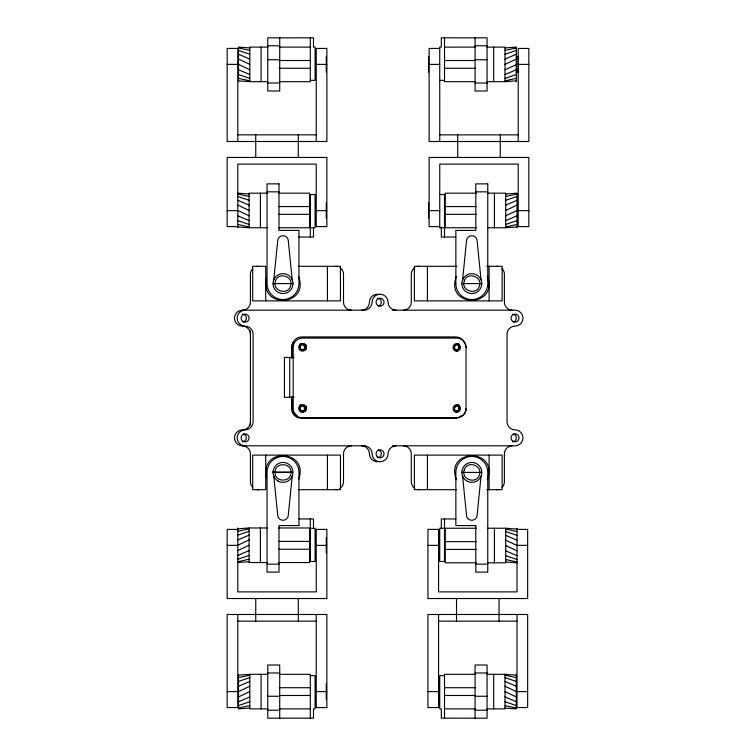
<?xml version="1.0" encoding="UTF-8"?>
<svg xmlns="http://www.w3.org/2000/svg" width="756" height="756" viewBox="0 0 756 756"><rect width="100%" height="100%" fill="white"/><g stroke="black" fill="none" stroke-linecap="round" stroke-linejoin="round"><path stroke-width="1.13" d="M255.745 621.139L255.745 598.535M255.745 157.456L255.745 134.851M298.289 621.139L298.289 598.535M298.289 157.456L298.289 134.851M456.52 621.139L456.52 598.535M499.064 621.139L499.064 598.535M273.785 279.777L277.688 241.041A5.32 5.32 0 0 1 282.999 235.721A5.32 5.32 0 0 1 288.32 241.041L292.213 279.777M292.213 476.214L288.32 514.949A5.32 5.32 0 0 1 282.999 520.27A5.32 5.32 0 0 1 277.688 514.949L273.785 476.214M462.596 279.786L466.49 241.051A5.32 5.32 0 0 1 471.81 235.73A5.32 5.32 0 0 1 477.13 241.051L481.024 279.786M481.024 476.214L477.13 514.949A5.32 5.32 0 0 1 471.81 520.27A5.32 5.32 0 0 1 466.49 514.949L462.596 476.214M266.566 278.246C259.166 309.525 310.083 306.161 298.459 276.327M275.023 472.396C274.683 462.171 291.325 462.171 290.984 472.396C291.325 482.63 274.683 482.63 275.023 472.396L290.984 472.396M298.459 479.663C310.083 449.829 259.166 446.465 266.566 477.745M456.35 276.327C444.471 308.117 499.149 308.117 487.27 276.327M487.27 479.663C499.149 447.873 444.471 447.873 456.35 479.663M505.008 64.392L516.31 59.053M505.008 69.732L518.304 63.778M505.717 210.461L517.019 205.122M505.717 215.8L517.019 210.461M237.8 545.265L249.093 539.916M237.8 550.604L249.093 545.265M238.499 691.598L249.801 686.259M238.499 696.938L249.801 691.598M505.008 59.053L516.31 54.234M505.008 74.551L516.31 69.732M505.717 205.122L517.019 200.302M505.717 220.62L517.019 215.8M237.8 539.916L249.093 535.106M237.8 555.424L249.093 550.604M238.499 686.259L249.801 681.439M238.499 701.757L249.801 696.938M505.008 54.234L516.31 50.406M505.008 78.378L516.31 74.551M505.717 200.302L517.019 196.475M505.717 224.447L517.019 220.62M237.8 535.106L249.093 531.279M237.8 559.242L249.093 555.424M238.499 681.439L249.801 677.612M238.499 705.584L249.801 701.757M516.31 66.859L518.304 66.244M516.31 61.926L518.304 61.368M516.31 69.079L518.304 68.522M516.31 59.705L518.588 59.195M516.31 70.847L518.588 70.346M505.008 50.406L516.31 47.949M505.008 80.835L516.31 78.378M505.717 196.475L517.019 194.027M505.717 226.904L517.019 224.447M237.8 531.279L249.093 528.822M237.8 561.699L249.093 559.242M238.499 677.612L249.801 675.155M238.499 708.041L249.801 705.584M516.31 57.938L518.588 57.617M516.31 71.981L518.588 71.659M364.108 310.187C368.38 310.253 372.15 306.473 372.084 302.211A7.976 7.976 0 0 1 380.07 294.226A7.976 7.976 0 0 1 388.045 302.211C387.979 306.473 391.759 310.243 396.021 310.187M396.021 445.804C391.759 445.747 387.979 449.518 388.045 453.78A7.976 7.976 0 0 1 380.07 461.765A7.976 7.976 0 0 1 372.084 453.78C372.15 449.518 368.38 445.738 364.108 445.804M505.008 47.949L516.31 47.108L516.31 81.676M487.062 81.676L505.008 81.676L516.31 80.835M505.717 194.027L517.019 193.177L517.019 227.745M487.762 227.745L505.717 227.745L517.019 226.904M237.8 528.822L249.093 527.981L267.048 527.981M237.8 562.549L249.093 561.699M238.499 675.155L249.801 674.314L267.756 674.314M249.801 708.041L238.499 708.882L238.499 674.314M516.31 56.804L518.588 56.691M516.31 72.368L518.588 72.255M267.756 45.785L279.72 45.776M475.089 45.776L487.062 45.785M267.756 47.108L249.801 47.108L249.801 81.676L267.756 81.676M279.257 47.108L310.3 47.118M444.509 47.118L475.562 47.108M487.062 47.108L505.008 47.108L505.008 81.676M439.756 48.441L429.125 48.441L429.125 141.514L528.841 141.514L528.841 48.441L518.21 48.441L518.21 141.514M267.756 59.743L279.72 59.733M475.089 59.733L487.062 59.743M279.257 60.508L310.3 60.508M444.509 60.508L475.562 60.508M227.159 64.383L237.8 64.383M316.244 64.383L326.885 64.383M429.125 64.392L439.756 64.392M518.21 64.392L528.841 64.392M279.257 68.276L310.3 68.276M444.509 68.276L475.562 68.276M310.3 80.344L315.091 80.344L315.091 47.108L313.494 47.108L313.494 37.838L267.756 37.809L267.756 90.994L279.72 90.994L279.72 37.8M439.727 80.344L444.509 80.344M279.257 81.676L310.3 81.676L310.3 37.8M475.562 81.676L444.509 81.676L444.509 37.8M267.756 83.018L279.72 83.009M475.089 83.009L487.062 83.018M237.8 134.851L316.244 134.851M439.756 134.861L518.21 134.861M267.048 191.844L279.011 191.844M475.798 191.854L487.762 191.854M267.048 193.177L249.093 193.177L249.093 227.745L267.048 227.745M278.548 193.177L309.591 193.177L309.591 227.745M476.261 193.177L445.218 193.177L445.218 227.745M487.762 193.177L505.717 193.177L505.717 227.745M439.727 194.509L444.509 194.509L444.509 237.063M278.548 206.577L309.591 206.577M445.218 206.577L476.261 206.577M227.159 210.641L237.8 210.641M316.244 210.641L326.875 210.641M429.125 210.65L439.756 210.65M518.21 210.65L528.841 210.65M278.548 214.345L309.591 214.345M445.218 214.345L476.261 214.345M237.8 226.602L227.159 226.602L227.159 157.456L326.875 157.456L326.875 226.602L316.244 226.602L316.244 164.109L237.8 164.109L237.8 227.745M439.756 226.611L429.125 226.611L429.125 157.465L528.841 157.465L528.841 226.611L518.21 226.611L518.21 164.118L439.756 164.118L439.727 227.745L476.261 227.745M278.548 227.745L315.091 227.745L315.091 194.509L310.3 194.509L310.3 237.053M298.96 237.053L313.494 237.015L313.494 227.745M455.859 237.063L441.315 237.015L441.315 227.745M298.195 266.31L340.446 266.31L340.446 300.879L252.684 300.879L252.684 266.31L265.715 266.31L265.715 300.879M456.615 266.31L414.373 266.31L414.373 300.879L502.126 300.879L502.126 266.31L486.769 266.31M273.029 283.594L292.978 283.594A9.97 9.97 0 0 0 278.019 274.957A9.97 9.97 0 0 0 278.019 292.232A9.97 9.97 0 0 0 292.978 283.594M461.84 283.594L481.78 283.594A9.97 9.97 0 0 1 466.821 292.241A9.97 9.97 0 0 1 466.821 274.967A9.97 9.97 0 0 1 481.78 283.604M250.425 334.114A7.976 7.976 0 0 0 242.449 326.138A7.976 7.976 0 0 1 234.473 318.163A7.976 7.976 0 0 1 242.449 310.187L364.77 310.187M392.364 310.187L515.025 310.187A7.976 7.976 0 0 1 523.001 318.163A7.976 7.976 0 0 1 515.025 326.138C510.754 326.072 506.983 329.852 507.04 334.114L507.04 421.876C506.983 426.138 510.754 429.918 515.025 429.852A7.976 7.976 0 0 1 523.001 437.828A7.976 7.976 0 0 1 515.025 445.804L392.364 445.804M294.008 357.427L284.436 357.427L284.436 397.316L294.008 397.316M250.425 421.886A7.976 7.976 0 0 1 242.449 429.862A7.976 7.976 0 0 0 234.473 437.837A7.976 7.976 0 0 0 242.449 445.813L364.77 445.804M272.236 472.131L292.175 472.131M461.84 472.396L481.78 472.396A9.97 9.97 0 0 0 466.821 463.759A9.97 9.97 0 0 0 466.821 481.033A9.97 9.97 0 0 0 481.78 472.396M298.195 489.68L340.446 489.68L340.446 455.112L252.684 455.112L252.684 489.68L265.715 489.68L265.715 455.112M456.615 489.68L414.373 489.68L414.373 455.112L502.126 455.112L502.126 489.68L486.769 489.68M298.96 518.937L313.494 518.975L313.494 528.246M455.859 518.937L441.315 518.975L441.315 528.246M278.548 527.981L309.591 527.981L309.591 562.549L278.548 562.549M310.3 528.246L315.091 528.246L315.091 561.481L310.3 561.481L310.3 518.937M476.261 528.246L439.727 528.246L439.727 561.481L444.509 561.481L444.509 518.937M487.762 528.246L505.717 528.246L517.019 529.087M237.79 529.389L227.159 529.389L227.159 598.535L326.875 598.535L326.875 529.389L316.244 529.389L316.244 591.882L237.79 591.882L237.8 527.981M517.019 529.389L527.65 529.389L527.65 598.535L427.934 598.535L427.934 529.389L438.565 529.389L438.565 591.882L517.019 591.882L517.019 528.246M278.548 541.381L309.591 541.381M445.218 541.646L476.261 541.646M227.159 545.35L237.79 545.35M316.244 545.35L326.875 545.35M427.934 545.35L438.565 545.35M517.019 545.35L527.65 545.35M278.548 549.253L309.591 549.253M445.218 549.414L476.261 549.414M267.048 562.549L249.093 562.549L249.093 527.981M476.261 562.814L445.218 562.814L445.218 528.246M487.762 562.814L505.717 562.814L505.717 528.246M267.048 564.146L279.011 564.146M475.798 564.146L487.762 564.146M237.79 621.139L316.244 621.139M438.565 621.139L517.019 621.139M267.756 672.982L279.72 672.991M475.089 672.982L487.062 672.991M279.257 674.314L310.3 674.314L310.3 718.2M475.562 674.314L444.509 674.314L444.509 718.2M487.062 674.314L505.008 674.314L516.31 675.155M310.3 675.647L315.091 675.647L315.091 708.882L313.494 708.882L313.494 718.153L267.756 718.191L267.756 665.006L279.72 665.015L279.72 718.2M444.509 675.647L439.727 675.647L439.727 708.882L441.315 708.882L441.315 718.153L487.062 718.2L487.062 665.006L475.089 665.015L475.089 718.2M279.257 687.714L310.3 687.714M444.509 687.714L475.562 687.714M227.159 691.608L237.79 691.608M316.244 691.608L326.875 691.608M427.934 691.608L438.565 691.608M517.019 691.608L527.65 691.608M279.257 695.482L310.3 695.482M444.509 695.482L475.562 695.482M267.756 696.257L279.72 696.267M475.089 696.267L487.062 696.257M267.756 708.882L249.801 708.882L249.801 674.314M279.257 708.882L310.3 708.882M444.509 708.892L475.562 708.882M487.062 708.882L505.008 708.882L505.008 674.314M267.756 710.215L279.72 710.224M475.089 710.224L487.062 710.215M249.801 47.949L238.499 47.108L238.499 81.676M238.499 80.835L249.801 81.676M237.8 193.177L249.093 194.027M237.8 226.904L249.093 227.745M505.717 561.963L517.019 562.814M505.008 708.041L516.31 708.882L516.31 674.314M258.325 489.68L256.851 489.529A7.976 7.976 0 0 0 258.401 489.68M238.499 47.949L249.801 50.406M238.499 78.378L249.801 80.835M237.8 194.027L249.093 196.475M237.8 224.447L249.093 226.904M505.717 529.087L517.019 531.544M505.717 559.516L517.019 561.963M505.008 675.155L516.31 677.612M505.008 705.584L516.31 708.041M238.499 50.406L249.801 54.234M238.499 74.551L249.801 78.378M237.8 196.475L249.093 200.302M237.8 220.62L249.093 224.447M505.717 531.544L517.019 535.371M505.717 555.688L517.019 559.516M505.008 677.612L516.31 681.439M505.008 701.757L516.31 705.584M238.499 54.234L249.801 59.053M238.499 69.732L249.801 74.551M237.8 200.302L249.093 205.122M237.8 215.8L249.093 220.62M505.717 535.371L517.019 540.19M505.717 550.869L517.019 555.688M505.008 681.439L516.31 686.259M505.008 696.938L516.31 701.757M238.499 59.053L249.801 64.392M238.499 64.392L249.801 69.732M237.8 205.122L249.093 210.461M237.8 210.461L249.093 215.8M505.717 540.19L517.019 545.53M505.717 545.53L517.019 550.869M505.008 686.259L516.31 691.598M505.008 691.598L516.31 696.938M517.019 614.486L517.019 707.559L527.65 707.559L527.65 614.486L427.934 614.486L427.934 707.559L438.565 707.559L438.565 614.486M500.255 134.861L500.255 157.465M494.415 193.177L494.415 227.745M494.415 528.246L494.415 562.814M493.706 47.108L493.706 81.676M493.706 674.314L493.706 708.882M489.094 266.31L489.094 300.879M489.094 455.112L489.094 489.68M475.089 37.8L475.089 90.994L487.062 90.994L487.062 37.8L441.315 37.838L441.315 47.108L439.727 47.108L439.756 141.514M457.711 134.861L457.711 157.465M428.558 56.7L428.558 72.085M428.558 202.769L428.558 218.153M427.405 266.31L427.405 300.879M427.405 455.112L427.405 489.68M327.414 266.31L327.414 300.879M327.414 455.112L327.414 489.68M326.261 56.7L326.261 72.085M326.261 202.769L326.261 218.153M326.261 537.837L326.261 553.222M326.261 683.906L326.261 699.291M316.244 141.504L316.244 48.431L326.885 48.431L326.885 141.504L227.159 141.504L227.159 48.431L237.8 48.431L237.8 141.504M316.244 614.486L316.244 707.559L326.875 707.559L326.875 614.486L227.159 614.486L227.159 707.559L237.79 707.559L237.79 614.486M292.241 358.013L292.241 346.248A9.308 9.308 0 0 1 301.55 336.94L455.783 336.94A9.308 9.308 0 0 1 464.382 342.685M292.241 396.824L292.241 407.408A9.308 9.308 0 0 0 296.891 415.469M291.58 358.221L291.58 347.637A9.308 9.308 0 0 1 293.508 341.967M291.58 397.032L291.58 408.798A9.308 9.308 0 0 0 300.888 418.106L455.121 418.106A9.308 9.308 0 0 0 460.791 416.178M289.746 357.427L289.746 397.316M261.103 47.108L261.103 81.676M261.103 674.314L261.103 708.882M260.395 193.177L260.395 227.745M260.395 527.981L260.395 562.549M250.425 330.854L250.425 425.137M466.036 347.391A9.308 9.308 0 0 0 456.728 338.083L302.485 338.083A9.308 9.308 0 0 0 293.177 347.391L293.177 408.552A9.308 9.308 0 0 0 302.485 417.86L456.728 417.86A9.308 9.308 0 0 0 466.036 408.552M306.643 408.92A3.723 3.723 0 0 1 300.784 410.914A3.723 3.723 0 0 1 301.181 404.734M306.274 406.095A3.723 3.723 0 0 1 306.643 406.993M306.643 347.76A3.723 3.723 0 0 1 300.784 349.745A3.723 3.723 0 0 1 301.181 343.574M306.274 344.934A3.723 3.723 0 0 1 306.643 345.832M304.177 404.781A3.723 3.723 0 0 1 299.688 410.64M458.419 404.781A3.723 3.723 0 0 1 453.921 410.64M458.419 343.621A3.723 3.723 0 0 1 454.819 349.848M304.177 343.621A3.723 3.723 0 0 1 300.586 349.848M245.105 310.187A7.976 7.976 0 0 0 237.129 318.163A7.976 7.976 0 0 0 245.105 326.138C249.376 326.072 253.147 329.852 253.09 334.114L253.09 421.886C253.147 426.148 249.376 429.928 245.105 429.862A7.976 7.976 0 0 0 237.129 437.837A7.976 7.976 0 0 0 245.105 445.813M303.638 349.981A2.655 2.655 0 0 1 300.312 347.061A2.655 2.655 0 0 1 304.281 345.105M457.871 349.981A2.655 2.655 0 0 1 454.554 347.061A2.655 2.655 0 0 1 458.514 345.105M303.638 411.141A2.655 2.655 0 0 1 300.312 408.231A2.655 2.655 0 0 1 304.281 406.274M457.871 411.141A2.655 2.655 0 0 1 454.545 408.231A2.655 2.655 0 0 1 458.514 406.274M379.474 461.491A7.976 7.976 0 0 1 369.429 453.78A7.976 7.976 0 0 0 361.453 445.804M351.474 445.804A7.976 7.976 0 0 0 343.498 453.78L343.498 481.704A7.976 7.976 0 0 1 339.954 488.338M242.449 445.813A7.976 7.976 0 0 1 250.425 453.78L250.425 481.704A7.976 7.976 0 0 0 252.759 487.346M337.081 489.529A7.976 7.976 0 0 1 335.522 489.68M243.479 433.982A3.988 3.988 0 0 1 242.449 441.825M378.435 449.933A3.988 3.988 0 0 1 377.405 457.777M414.855 267.652A7.976 7.976 0 0 0 411.311 274.286L411.311 302.211A7.976 7.976 0 0 1 403.335 310.187M417.737 266.462A7.976 7.976 0 0 1 419.287 266.31M361.453 310.187A7.976 7.976 0 0 0 369.429 302.211A7.976 7.976 0 0 1 379.474 294.5M242.449 310.187A7.976 7.976 0 0 0 250.425 302.211L250.425 274.286A7.976 7.976 0 0 1 252.759 268.645M351.474 310.187A7.976 7.976 0 0 1 343.498 302.211L343.498 274.286A7.976 7.976 0 0 0 339.954 267.652M512.36 314.175A3.988 3.988 0 0 1 513.4 322.018M377.405 298.214A3.988 3.988 0 0 1 378.435 306.057M242.449 314.175A3.988 3.988 0 0 1 243.479 322.018M496.408 266.31A7.976 7.976 0 0 1 497.968 266.462M502.05 268.645A7.976 7.976 0 0 1 504.384 274.286L504.384 302.211A7.976 7.976 0 0 0 512.36 310.187M256.851 266.462A7.976 7.976 0 0 1 258.401 266.31M335.522 266.31A7.976 7.976 0 0 1 337.081 266.462M513.4 433.972A3.988 3.988 0 0 1 512.36 441.816M512.36 445.804A7.976 7.976 0 0 0 504.384 453.78L504.384 481.704A7.976 7.976 0 0 1 502.05 487.346M403.335 445.804A7.976 7.976 0 0 1 411.311 453.78L411.311 481.704A7.976 7.976 0 0 0 414.855 488.338M419.287 489.68A7.976 7.976 0 0 1 417.737 489.529M497.968 489.529A7.976 7.976 0 0 1 496.408 489.68M457.087 351.332A3.723 3.723 0 0 1 454.46 346.768A3.723 3.723 0 0 1 459.015 344.131M460.12 416.603A7.976 7.976 0 0 0 466.036 408.892L466.036 347.042A7.995 7.995 0 0 0 464.685 343.252M457.087 412.493A3.723 3.723 0 0 1 454.46 407.928A3.723 3.723 0 0 1 459.015 405.301M456.085 405.197A3.723 3.723 0 0 1 458.722 409.761M299.924 405.197A3.723 3.723 0 0 1 304.488 409.761M456.085 344.037A3.723 3.723 0 0 1 458.722 348.601M299.924 344.037A3.723 3.723 0 0 1 304.488 348.601M275.411 281.128C271.933 290.748 287.752 295.889 290.587 286.061C294.075 276.431 278.255 271.291 275.411 281.128M464.222 281.128C460.735 290.748 476.563 295.889 479.399 286.061C482.886 276.431 467.057 271.291 464.222 281.128M464.222 469.93C460.735 479.559 476.563 484.7 479.399 474.862C482.886 465.242 467.057 460.102 464.222 469.93M279.011 183.869L267.048 183.869L267.048 283.594A15.952 15.952 0 0 0 282.999 299.546A15.952 15.952 0 0 0 298.96 283.594L298.96 230.41L279.011 230.41L279.011 183.869M487.762 183.878L475.798 183.878L475.798 230.419L455.859 230.419L455.859 283.604A15.952 15.952 0 0 0 471.81 299.556A15.952 15.952 0 0 0 487.762 283.604L487.762 183.878M298.96 525.581L279.011 525.581L279.011 572.122L267.048 572.122L267.048 472.396A15.952 15.952 0 0 1 282.999 456.444A15.952 15.952 0 0 1 298.96 472.396L298.96 525.581M475.798 525.581L455.859 525.581L455.859 472.396A15.952 15.952 0 0 1 471.81 456.444A15.952 15.952 0 0 1 487.762 472.396L487.762 572.122L475.798 572.122L475.798 525.581M454.866 350.614A3.723 3.723 0 0 0 460.451 347.391A3.723 3.723 0 0 0 454.866 344.169A3.723 3.723 0 0 0 454.866 350.614M300.623 411.774A3.723 3.723 0 0 0 306.208 408.552A3.723 3.723 0 0 0 300.623 405.329A3.723 3.723 0 0 0 300.623 411.774M454.866 411.774A3.723 3.723 0 0 0 460.451 408.552A3.723 3.723 0 0 0 454.866 405.329A3.723 3.723 0 0 0 454.866 411.774M300.623 350.614A3.723 3.723 0 0 0 306.208 347.391A3.723 3.723 0 0 0 300.623 344.169A3.723 3.723 0 0 0 300.623 350.614M513.031 321.621A3.988 3.988 0 0 0 519.013 318.163A3.988 3.988 0 0 0 513.031 314.704A3.988 3.988 0 0 0 513.031 321.621M243.111 441.296A3.988 3.988 0 0 0 249.093 437.837A3.988 3.988 0 0 0 243.111 434.379A3.988 3.988 0 0 0 243.111 441.296M513.031 441.287A3.988 3.988 0 0 0 519.013 437.828A3.988 3.988 0 0 0 513.031 434.369A3.988 3.988 0 0 0 513.031 441.287M378.066 305.66A3.988 3.988 0 0 0 384.057 302.211A3.988 3.988 0 0 0 378.066 298.752A3.988 3.988 0 0 0 378.066 305.66M377.244 456.605A3.988 3.988 0 0 0 383.916 454.819A3.988 3.988 0 0 0 379.03 449.933A3.988 3.988 0 0 0 377.244 456.605M243.111 321.621A3.988 3.988 0 0 0 249.093 318.163A3.988 3.988 0 0 0 243.111 314.704A3.988 3.988 0 0 0 243.111 321.621M278.019 481.033A9.97 9.97 0 0 0 292.978 472.396A9.97 9.97 0 0 0 278.019 463.759A9.97 9.97 0 0 0 278.019 481.033"/></g></svg>
